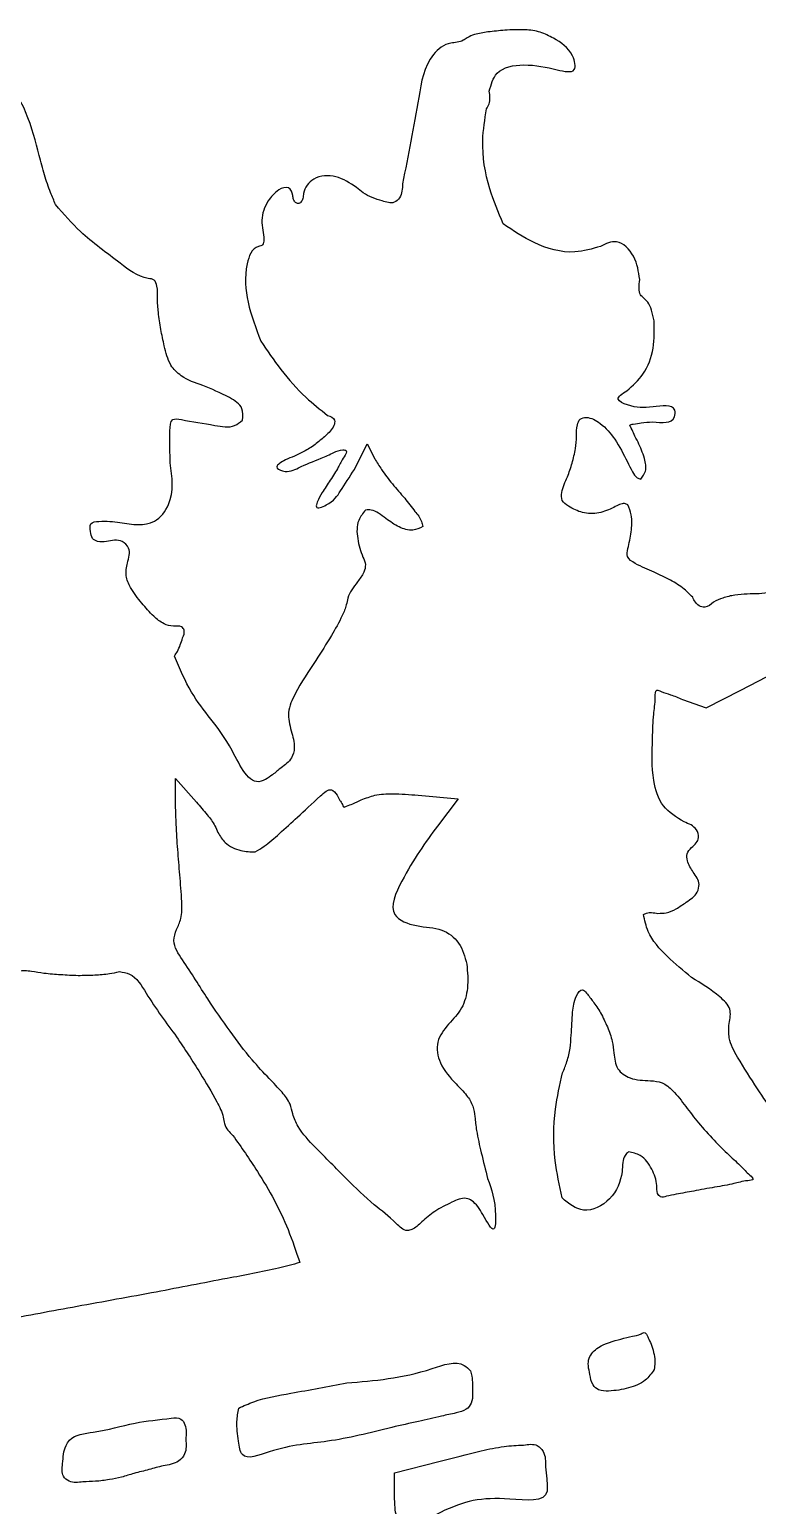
# Model space of a CAD drawing. Extents: x 0 to 204, y 72 to 361.
# Drawn here: x 49.1 to 87.4, y 237.2 to 315.1 of the extents above; entities that cross this region are included whole.
import ezdxf

# ---------------------------------------------------------------- set-up
doc = ezdxf.new("R2010")
doc.units = 0
doc.layers.get('0').update_dxf_attribs({"linetype": 'CONTINUOUS'})

msp = doc.modelspace()

# ---------------------------------------------------------------- linework, layer by layer
at = {"color": 7}
for p, q in [((66.181111, 291.902444), (66.858444, 293.257111)), ((66.858444, 293.257111), (67.253556, 292.466889)), ((86.557556, 280.246667), (88.392, 281.206222)), ((83.481333, 279.766889), (84.723111, 279.315333)), ((84.723111, 279.315333), (86.557556, 280.246667)), ((56.754889, 274.178889), (56.754889, 275.59)), ((56.754889, 275.59), (57.855556, 274.348222)), ((69.539556, 274.715111), (71.656222, 274.517556)), ((71.656222, 274.517556), (70.555556, 273.078222)), ((58.984444, 272.739556), (58.984444, 272.739556)), ((51.618444, 265.204222), (51.618444, 265.204222)), ((79.163333, 263.228667), (79.163333, 263.228667)), ((81.872667, 245.646222), (81.872667, 245.646222)), ((72.305333, 244.348), (72.305333, 244.348)), ((57.291111, 240.735556), (57.291111, 240.735556)), ((68.297778, 238.957556), (70.640222, 239.550222)), ((76.256444, 239.268), (76.256444, 239.268)), ((68.297778, 237.744), (68.297778, 238.957556))]:
    msp.add_line(p, q, dxfattribs=at)
for points, knots in [([(74.111556, 315.072889), (73.815143, 315.046859), (73.279629, 314.999832), (72.609562, 314.892284), (72.174623, 314.717919), (71.907337, 314.514947), (71.603342, 314.420117), (71.006516, 314.41037), (69.894649, 313.529698), (69.462738, 310.742524), (69.016027, 308.472058), (68.721111, 306.973111)], [0, 0, 0, 0, 0.893013, 1.613363, 2.028138, 2.281871, 2.613405, 2.961906, 4.055428, 6.442398, 11.079921, 11.079921, 11.079921, 11.079921]), ([(76.679778, 314.649556), (76.452251, 314.769318), (75.984695, 315.015423), (75.094303, 315.127022), (74.46861, 315.092557), (74.111556, 315.072889)], [0, 0, 0, 0, 0.76576, 1.573595, 2.647309, 2.647309, 2.647309, 2.647309]), ([(76.877333, 312.984444), (77.263187, 312.89958), (77.961581, 312.745975), (77.667792, 314.071403), (77.070422, 314.420964), (76.679778, 314.649556)], [0, 0, 0, 0, 0.895868, 1.621517, 2.992759, 2.992759, 2.992759, 2.992759]), ([(73.293111, 311.855556), (73.39014, 312.209535), (73.625197, 313.067066), (75.275562, 313.360044), (76.3095, 313.117596), (76.877333, 312.984444)], [0, 0, 0, 0, 1.032026, 2.500133, 4.288657, 4.288657, 4.288657, 4.288657]), ([(49.558222, 308.468889), (49.379537, 309.189182), (49.126539, 310.209038), (48.37686, 311.824543), (47.752323, 311.4767), (47.469778, 311.319333)], [0, 0, 0, 0, 2.40793, 3.409362, 4.236718, 4.236718, 4.236718, 4.236718]), ([(73.152, 310.924222), (73.201295, 311.008701), (73.30799, 311.191549), (73.347913, 311.521546), (73.311354, 311.744368), (73.293111, 311.855556)], [0, 0, 0, 0, 0.291227, 0.630335, 0.968087, 0.968087, 0.968087, 0.968087]), ([(74.026889, 304.856444), (73.771723, 305.464355), (73.183209, 306.866441), (72.829888, 308.96683), (73.061135, 310.37206), (73.152, 310.924222)], [0, 0, 0, 0, 1.978371, 4.562917, 6.235803, 6.235803, 6.235803, 6.235803]), ([(50.433111, 305.872444), (50.339823, 306.083079), (50.11391, 306.593162), (49.831342, 307.46448), (49.651841, 308.124601), (49.558222, 308.468889)], [0, 0, 0, 0, 0.690783, 1.672834, 2.743366, 2.743366, 2.743366, 2.743366]), ([(66.294, 306.775556), (65.950483, 307.006445), (65.279213, 307.457628), (64.043424, 307.409845), (63.48841, 306.68904), (63.483671, 306.213861), (63.396709, 306.007551), (63.224024, 305.899139), (63.060528, 305.987476), (62.957703, 306.147414), (62.939308, 306.42842), (62.754236, 306.897743), (62.046958, 306.624199), (61.791815, 306.279005), (61.637333, 306.07)], [0, 0, 0, 0, 1.226292, 2.396305, 3.323194, 3.590024, 3.808795, 3.975688, 4.12406, 4.309898, 4.524116, 4.985448, 5.509476, 6.313683, 6.313683, 6.313683, 6.313683]), ([(68.721111, 306.973111), (68.712321, 306.711289), (68.699185, 306.319976), (68.215995, 305.881507), (67.867903, 305.99716), (67.648667, 306.07)], [0, 0, 0, 0, 0.752825, 1.125157, 1.758648, 1.758648, 1.758648, 1.758648]), ([(61.637333, 306.07), (61.549071, 305.908423), (61.375789, 305.591205), (61.281178, 305.048537), (61.330367, 304.695412), (61.355111, 304.517778)], [0, 0, 0, 0, 0.549836, 1.079473, 1.615581, 1.615581, 1.615581, 1.615581]), ([(67.648667, 306.07), (67.473474, 306.121575), (67.124064, 306.224438), (66.65863, 306.457773), (66.407693, 306.676469), (66.294, 306.775556)], [0, 0, 0, 0, 0.547717, 1.092386, 1.543594, 1.543594, 1.543594, 1.543594]), ([(55.795333, 300.933556), (55.804323, 301.139342), (55.818325, 301.459862), (55.67319, 301.938658), (54.81124, 302.009481), (53.582811, 303.006942), (51.85917, 304.208764), (50.854541, 305.380793), (50.433111, 305.872444)], [0, 0, 0, 0, 0.634933, 0.988934, 1.307825, 2.990689, 5.667722, 7.602188, 7.602188, 7.602188, 7.602188]), ([(61.355111, 304.517778), (61.38248, 304.361336), (61.425163, 304.11736), (61.393182, 303.72105), (60.793014, 303.638359), (60.343656, 302.382722), (60.495149, 300.67644), (60.98837, 299.355596), (61.242222, 298.675778)], [0, 0, 0, 0, 0.498429, 0.777318, 1.001707, 2.097906, 4.12734, 6.279585, 6.279585, 6.279585, 6.279585]), ([(79.163333, 303.671111), (78.715999, 303.538157), (77.55362, 303.192682), (75.68653, 303.739775), (74.552282, 304.50294), (74.026889, 304.856444)], [0, 0, 0, 0, 1.38228, 3.591797, 5.498432, 5.498432, 5.498432, 5.498432]), ([(81.223556, 301.921333), (81.166778, 302.335464), (81.057118, 303.135325), (80.115693, 304.131573), (79.44694, 303.808234), (79.163333, 303.671111)], [0, 0, 0, 0, 1.267989, 2.449019, 3.318683, 3.318683, 3.318683, 3.318683]), ([(81.449333, 300.933556), (81.382171, 300.988975), (81.221631, 301.121447), (81.178193, 301.502347), (81.207118, 301.76951), (81.223556, 301.921333)], [0, 0, 0, 0, 0.253526, 0.606011, 1.069988, 1.069988, 1.069988, 1.069988]), ([(56.162222, 298.421778), (56.098185, 298.71135), (55.968521, 299.297677), (55.838715, 300.136619), (55.808761, 300.68689), (55.795333, 300.933556)], [0, 0, 0, 0, 0.889715, 1.801496, 2.542273, 2.542273, 2.542273, 2.542273]), ([(81.985556, 299.748222), (81.940515, 299.933641), (81.859043, 300.269044), (81.712986, 300.703912), (81.521774, 300.870459), (81.449333, 300.933556)], [0, 0, 0, 0, 0.576773, 1.043324, 1.327884, 1.327884, 1.327884, 1.327884]), ([(80.546222, 296.051111), (80.854569, 296.326063), (81.531555, 296.92973), (82.015106, 298.291482), (81.995369, 299.264471), (81.985556, 299.748222)], [0, 0, 0, 0, 1.225682, 2.691033, 4.139954, 4.139954, 4.139954, 4.139954]), ([(58.194222, 296.333333), (57.794684, 296.46786), (57.146618, 296.686067), (56.384724, 297.449215), (56.243961, 298.064495), (56.162222, 298.421778)], [0, 0, 0, 0, 1.250224, 2.027914, 3.104881, 3.104881, 3.104881, 3.104881]), ([(61.242222, 298.675778), (61.587331, 298.168888), (62.303153, 297.117502), (63.4761, 295.780222), (64.381317, 295.061496), (64.77, 294.752889)], [0, 0, 0, 0, 1.839667, 3.815817, 5.302836, 5.302836, 5.302836, 5.302836]), ([(60.282667, 294.498889), (60.303203, 294.714164), (60.353488, 295.241266), (59.372131, 295.844191), (58.652366, 296.143083), (58.194222, 296.333333)], [0, 0, 0, 0, 0.607908, 1.488463, 3.030468, 3.030468, 3.030468, 3.030468]), ([(81.900889, 294.414222), (82.409318, 294.362862), (83.070618, 294.296059), (83.131708, 295.390644), (81.686099, 295.142187), (80.946561, 295.133979), (79.851557, 295.602786), (80.305532, 295.895774), (80.546222, 296.051111)], [0, 0, 0, 0, 1.182844, 1.538495, 2.692967, 4.052865, 4.614177, 5.24761, 5.24761, 5.24761, 5.24761]), ([(56.472667, 292.241111), (56.45859, 292.75093), (56.439363, 293.447251), (56.475637, 294.639634), (56.889821, 294.560601), (57.065333, 294.527111)], [0, 0, 0, 0, 1.69027, 2.308604, 2.763306, 2.763306, 2.763306, 2.763306]), ([(57.065333, 294.527111), (57.640215, 294.432575), (58.54667, 294.283513), (59.742045, 294.054033), (60.149772, 294.389535), (60.282667, 294.498889)], [0, 0, 0, 0, 1.794206, 2.829046, 3.329441, 3.329441, 3.329441, 3.329441]), ([(64.77, 294.752889), (64.9324, 294.689734), (65.199417, 294.585894), (65.080352, 294.048668), (64.832559, 293.833086), (64.657111, 293.680444)], [0, 0, 0, 0, 0.444778, 0.731304, 1.426167, 1.426167, 1.426167, 1.426167]), ([(77.413556, 291.507333), (77.502662, 291.747426), (77.683229, 292.233957), (77.837602, 292.954825), (77.907451, 293.635747), (77.887115, 294.156862), (78.048714, 294.594169), (78.582844, 294.696271), (79.268971, 294.291924), (79.999778, 293.460781), (80.371317, 292.708721), (80.574444, 292.297556)], [0, 0, 0, 0, 0.767227, 1.554735, 2.20781, 2.804185, 3.14825, 3.46757, 4.269945, 5.404615, 6.773177, 6.773177, 6.773177, 6.773177]), ([(81.138889, 293.341778), (81.063093, 293.481079), (80.927645, 293.730015), (80.830284, 294.000445), (80.654433, 294.274958), (81.005602, 294.293019), (81.340268, 294.368295), (81.694741, 294.397334), (81.900889, 294.414222)], [0, 0, 0, 0, 0.46047, 0.82287, 0.998441, 1.167309, 1.598365, 2.197459, 2.197459, 2.197459, 2.197459]), ([(64.657111, 293.680444), (64.499817, 293.540301), (64.168993, 293.24555), (63.620606, 292.879108), (63.214437, 292.695699), (63.020222, 292.608)], [0, 0, 0, 0, 0.631729, 1.328665, 1.967268, 1.967268, 1.967268, 1.967268]), ([(64.431333, 292.495111), (64.65872, 292.592768), (65.039944, 292.756494), (65.439465, 292.957524), (65.87013, 292.905581), (65.532664, 292.432141), (65.334825, 291.985532), (65.06283, 291.569861), (64.911111, 291.338)], [0, 0, 0, 0, 0.732834, 1.228627, 1.414229, 1.756536, 2.38914, 3.187115, 3.187115, 3.187115, 3.187115]), ([(81.28, 291.394444), (81.380358, 291.52598), (81.622456, 291.843288), (81.47737, 292.584811), (81.262877, 293.064494), (81.138889, 293.341778)], [0, 0, 0, 0, 0.47863, 1.154615, 2.080697, 2.080697, 2.080697, 2.080697]), ([(53.819778, 289.108444), (54.472862, 288.996358), (55.543538, 288.812601), (56.73564, 290.338786), (56.576554, 291.489604), (56.472667, 292.241111)], [0, 0, 0, 0, 1.817652, 2.979886, 5.16722, 5.16722, 5.16722, 5.16722]), ([(63.020222, 292.608), (62.860657, 292.53937), (62.578878, 292.418174), (62.278528, 292.258186), (61.980676, 291.988889), (62.634764, 291.676158), (63.353607, 292.06024), (64.024916, 292.331118), (64.431333, 292.495111)], [0, 0, 0, 0, 0.511871, 0.903918, 1.103466, 1.486589, 2.335076, 3.636896, 3.636896, 3.636896, 3.636896]), ([(67.253556, 292.466889), (67.37293, 292.274233), (67.658048, 291.814089), (68.189869, 291.118194), (68.615214, 290.629708), (68.834, 290.378444)], [0, 0, 0, 0, 0.679668, 1.623336, 2.622856, 2.622856, 2.622856, 2.622856]), ([(80.574444, 292.297556), (80.659568, 292.128672), (80.804672, 291.840789), (81.010847, 291.460759), (81.213445, 291.410842), (81.28, 291.394444)], [0, 0, 0, 0, 0.580142, 0.988927, 1.188913, 1.188913, 1.188913, 1.188913]), ([(64.911111, 291.338), (64.766642, 291.112966), (64.517238, 290.724479), (64.260878, 290.315168), (64.090864, 289.765098), (65.032402, 290.121001), (65.482926, 290.80925), (65.930789, 291.510498), (66.181111, 291.902444)], [0, 0, 0, 0, 0.784048, 1.353542, 1.604475, 2.133183, 3.195336, 4.54129, 4.54129, 4.54129, 4.54129]), ([(77.47, 289.955111), (77.3355, 290.04698), (77.078085, 290.222805), (77.114843, 290.86139), (77.292906, 291.246437), (77.413556, 291.507333)], [0, 0, 0, 0, 0.454658, 0.870155, 1.743294, 1.743294, 1.743294, 1.743294]), ([(66.773778, 289.757556), (66.632599, 289.584685), (66.282859, 289.156434), (66.32119, 288.210838), (66.535047, 287.46173), (66.810826, 286.888411), (66.672893, 286.403748), (66.470772, 286.135483), (66.350444, 285.975778)], [0, 0, 0, 0, 0.653446, 1.618774, 2.633588, 3.04678, 3.455168, 4.055952, 4.055952, 4.055952, 4.055952]), ([(67.846222, 289.306), (67.720251, 289.405952), (67.48589, 289.591907), (67.114467, 289.777196), (66.873847, 289.763325), (66.773778, 289.757556)], [0, 0, 0, 0, 0.484616, 0.901598, 1.198484, 1.198484, 1.198484, 1.198484]), ([(68.834, 290.378444), (69.013316, 290.149948), (69.321978, 289.756629), (69.708467, 289.27746), (69.773416, 288.97611), (69.793556, 288.882667)], [0, 0, 0, 0, 0.877453, 1.510392, 1.794868, 1.794868, 1.794868, 1.794868]), ([(79.868889, 289.898667), (79.60718, 289.78042), (79.086047, 289.544958), (78.205601, 289.560697), (77.712066, 289.82532), (77.47, 289.955111)], [0, 0, 0, 0, 0.855436, 1.703405, 2.519666, 2.519666, 2.519666, 2.519666]), ([(80.602667, 290.039778), (80.54416, 290.064771), (80.401069, 290.125898), (80.1333, 290.05129), (79.962443, 289.952668), (79.868889, 289.898667)], [0, 0, 0, 0, 0.186764, 0.456769, 0.783543, 0.783543, 0.783543, 0.783543]), ([(80.602667, 287.725556), (80.666914, 288.014935), (80.796047, 288.596572), (80.841471, 289.402309), (80.669011, 289.862678), (80.602667, 290.039778)], [0, 0, 0, 0, 0.892152, 1.793172, 2.356493, 2.356493, 2.356493, 2.356493]), ([(52.267556, 288.628667), (52.244465, 288.783715), (52.195969, 289.109367), (52.996068, 289.201657), (53.476066, 289.14734), (53.819778, 289.108444)], [0, 0, 0, 0, 0.40083, 0.841871, 1.95417, 1.95417, 1.95417, 1.95417]), ([(69.793556, 288.882667), (69.619465, 288.803139), (69.216372, 288.619), (68.488279, 288.843002), (68.068447, 289.14575), (67.846222, 289.306)], [0, 0, 0, 0, 0.559282, 1.294973, 2.122314, 2.122314, 2.122314, 2.122314]), ([(53.114222, 288.092444), (52.956091, 288.074235), (52.693638, 288.044013), (52.31933, 288.253101), (52.285963, 288.495142), (52.267556, 288.628667)], [0, 0, 0, 0, 0.470427, 0.780773, 1.162639, 1.162639, 1.162639, 1.162639]), ([(54.214889, 286.963556), (54.295857, 287.239054), (54.425968, 287.681764), (53.859785, 288.248549), (53.403013, 288.152911), (53.114222, 288.092444)], [0, 0, 0, 0, 0.790381, 1.270095, 2.094813, 2.094813, 2.094813, 2.094813]), ([(81.985556, 286.483778), (81.660326, 286.617183), (81.175405, 286.816092), (80.502373, 287.233261), (80.57206, 287.575321), (80.602667, 287.725556)], [0, 0, 0, 0, 1.099085, 1.638752, 2.061414, 2.061414, 2.061414, 2.061414]), ([(54.976889, 284.846889), (54.761676, 285.108985), (54.407812, 285.539935), (54.08829, 286.290775), (54.172266, 286.737045), (54.214889, 286.963556)], [0, 0, 0, 0, 1.019256, 1.675906, 2.352731, 2.352731, 2.352731, 2.352731]), ([(89.323333, 286.653111), (89.195794, 286.348297), (88.959648, 285.783919), (88.001226, 285.300266), (87.086637, 285.354059), (86.240675, 285.281798), (85.635942, 285.147892), (85.278175, 284.978891), (85.118222, 284.903333)], [0, 0, 0, 0, 0.960835, 1.779037, 3.014359, 3.672445, 4.327294, 4.856809, 4.856809, 4.856809, 4.856809]), ([(66.350444, 285.975778), (66.245531, 285.836248), (66.04424, 285.568542), (65.823641, 285.160234), (65.758217, 284.675102), (65.469585, 284.003611), (64.920534, 283.030069), (64.426664, 282.259927), (64.149111, 281.827111)], [0, 0, 0, 0, 0.524681, 1.006668, 1.367541, 1.979851, 3.181455, 4.723211, 4.723211, 4.723211, 4.723211]), ([(84.017556, 285.157333), (83.873698, 285.304586), (83.526807, 285.659664), (82.824758, 286.08769), (82.274283, 286.347504), (81.985556, 286.483778)], [0, 0, 0, 0, 0.615844, 1.485014, 2.443777, 2.443777, 2.443777, 2.443777]), ([(85.118222, 284.903333), (84.972464, 284.777264), (84.743652, 284.579359), (84.240285, 284.707881), (84.104994, 284.980889), (84.017556, 285.157333)], [0, 0, 0, 0, 0.537916, 0.844423, 1.404478, 1.404478, 1.404478, 1.404478]), ([(57.121778, 283.012444), (57.182574, 283.147761), (57.277068, 283.358077), (57.031536, 283.683331), (56.602509, 283.592483), (56.082504, 283.751013), (55.519247, 284.198197), (55.176121, 284.608596), (54.976889, 284.846889)], [0, 0, 0, 0, 0.407741, 0.633734, 1.061208, 1.57154, 2.244973, 3.177386, 3.177386, 3.177386, 3.177386]), ([(56.698444, 282.052889), (56.751859, 282.132444), (56.875177, 282.316114), (57.015505, 282.64088), (57.085862, 282.886872), (57.121778, 283.012444)], [0, 0, 0, 0, 0.287083, 0.662788, 1.054569, 1.054569, 1.054569, 1.054569]), ([(62.314667, 276.154444), (62.167023, 276.03275), (61.902371, 275.814614), (61.562306, 275.571415), (60.638969, 275.143717), (59.46639, 277.979197), (57.755547, 279.5366), (56.977609, 281.388375), (56.698444, 282.052889)], [0, 0, 0, 0, 0.572496, 1.026197, 1.266386, 3.497782, 7.252085, 9.353382, 9.353382, 9.353382, 9.353382]), ([(64.149111, 281.827111), (63.768137, 281.256925), (63.197012, 280.402147), (62.603877, 279.104511), (62.769897, 278.430559), (62.850889, 278.101778)], [0, 0, 0, 0, 2.077067, 3.11377, 4.101247, 4.101247, 4.101247, 4.101247]), ([(81.900889, 277.706667), (81.913827, 278.149536), (81.936093, 278.911644), (82.051655, 279.607868), (82.042467, 280.331542), (82.467253, 280.123951), (82.88551, 280.016965), (83.264929, 279.857717), (83.481333, 279.766889)], [0, 0, 0, 0, 1.274784, 2.1937, 2.554727, 2.788776, 3.306099, 3.992853, 3.992853, 3.992853, 3.992853]), ([(62.850889, 278.101778), (62.93879, 277.809623), (63.080236, 277.339506), (62.894084, 276.577957), (62.527886, 276.310293), (62.314667, 276.154444)], [0, 0, 0, 0, 0.9021, 1.451607, 2.217503, 2.217503, 2.217503, 2.217503]), ([(83.566, 273.304), (83.158027, 273.551522), (82.333051, 274.052044), (81.833348, 275.761409), (81.875258, 276.968466), (81.900889, 277.706667)], [0, 0, 0, 0, 1.384222, 2.799082, 5.026738, 5.026738, 5.026738, 5.026738]), ([(63.189556, 273.558), (63.553991, 273.897043), (64.065066, 274.372509), (64.928917, 275.160198), (65.181296, 274.83841), (65.278, 274.715111)], [0, 0, 0, 0, 1.642835, 2.303871, 2.714497, 2.714497, 2.714497, 2.714497]), ([(56.980667, 270.51), (56.943282, 270.954479), (56.868913, 271.83868), (56.785036, 273.061608), (56.764011, 273.84083), (56.754889, 274.178889)], [0, 0, 0, 0, 1.338184, 2.662046, 3.676507, 3.676507, 3.676507, 3.676507]), ([(57.855556, 274.348222), (58.046491, 274.125584), (58.390662, 273.724266), (58.80165, 273.199971), (58.936726, 272.859746), (58.984444, 272.739556)], [0, 0, 0, 0, 0.881974, 1.589805, 1.976448, 1.976448, 1.976448, 1.976448]), ([(65.278, 274.715111), (65.32408, 274.620668), (65.408339, 274.447976), (65.538739, 274.271726), (65.599125, 274.050471), (65.848685, 274.168274), (66.132643, 274.264057), (66.396069, 274.389032), (66.548, 274.461111)], [0, 0, 0, 0, 0.309526, 0.565981, 0.707305, 0.858208, 1.219045, 1.710754, 1.710754, 1.710754, 1.710754]), ([(66.548, 274.461111), (66.782554, 274.556581), (67.305967, 274.769624), (68.333105, 274.806473), (69.090422, 274.749123), (69.539556, 274.715111)], [0, 0, 0, 0, 0.75469, 1.684109, 3.038606, 3.038606, 3.038606, 3.038606]), ([(60.96, 271.723556), (61.115123, 271.818442), (61.567046, 272.09488), (62.290163, 272.738784), (62.868182, 273.265275), (63.189556, 273.558)], [0, 0, 0, 0, 0.544826, 1.58726, 2.892609, 2.892609, 2.892609, 2.892609]), ([(58.984444, 272.739556), (59.100668, 272.554312), (59.383458, 272.103585), (60.13845, 271.743482), (60.704308, 271.729757), (60.96, 271.723556)], [0, 0, 0, 0, 0.648491, 1.577876, 2.344034, 2.344034, 2.344034, 2.344034]), ([(70.555556, 273.078222), (69.927431, 272.217003), (68.973152, 270.908596), (67.82114, 268.361387), (69.519715, 267.720678), (70.735757, 267.766674), (71.812855, 266.95554), (72.007358, 266.191404), (72.107778, 265.796889)], [0, 0, 0, 0, 3.454916, 5.248883, 6.530782, 7.884579, 9.005608, 10.20214, 10.20214, 10.20214, 10.20214]), ([(83.961111, 271.949333), (84.132833, 272.110299), (84.41936, 272.37888), (84.207498, 273.050045), (83.816716, 273.204747), (83.566, 273.304)], [0, 0, 0, 0, 0.64258, 1.072179, 1.841155, 1.841155, 1.841155, 1.841155]), ([(84.045778, 270.651111), (83.926636, 270.841632), (83.74275, 271.135686), (83.663706, 271.657786), (83.858984, 271.849218), (83.961111, 271.949333)], [0, 0, 0, 0, 0.678282, 1.04687, 1.450973, 1.450973, 1.450973, 1.450973]), ([(56.811333, 267.631333), (56.896736, 267.818704), (57.106718, 268.279398), (57.083591, 269.276692), (57.019835, 270.040659), (56.980667, 270.51)], [0, 0, 0, 0, 0.611473, 1.503454, 2.924384, 2.924384, 2.924384, 2.924384]), ([(83.678889, 269.070667), (83.905778, 269.21954), (84.254478, 269.44834), (84.423525, 270.121403), (84.191541, 270.44671), (84.045778, 270.651111)], [0, 0, 0, 0, 0.783494, 1.204135, 1.915259, 1.915259, 1.915259, 1.915259]), ([(82.183111, 268.478), (82.332817, 268.480642), (82.668058, 268.486558), (83.179571, 268.715575), (83.50411, 268.946372), (83.678889, 269.070667)], [0, 0, 0, 0, 0.445576, 0.997796, 1.642266, 1.642266, 1.642266, 1.642266]), ([(81.421111, 268.421556), (81.473419, 268.448375), (81.607672, 268.517207), (81.875505, 268.52947), (82.074264, 268.496213), (82.183111, 268.478)], [0, 0, 0, 0, 0.17501, 0.449175, 0.781078, 0.781078, 0.781078, 0.781078]), ([(83.961111, 265.091333), (83.526376, 265.451656), (82.669998, 266.161449), (81.668519, 267.263545), (81.486563, 268.115205), (81.421111, 268.421556)], [0, 0, 0, 0, 1.705447, 3.359536, 4.288788, 4.288788, 4.288788, 4.288788]), ([(58.448222, 263.962444), (58.026051, 264.633417), (57.412907, 265.607909), (56.54407, 266.868804), (56.741335, 267.43162), (56.811333, 267.631333)], [0, 0, 0, 0, 2.451745, 3.560813, 4.170823, 4.170823, 4.170823, 4.170823]), ([(72.107778, 265.796889), (72.146227, 265.37568), (72.217821, 264.591363), (71.907183, 263.438311), (71.401166, 262.903392), (71.148222, 262.636)], [0, 0, 0, 0, 1.265216, 2.355908, 3.446048, 3.446048, 3.446048, 3.446048]), ([(46.594889, 262.410222), (46.986868, 263.115624), (47.53864, 264.108588), (48.320766, 265.542826), (48.926284, 265.461721), (49.163111, 265.43)], [0, 0, 0, 0, 2.542809, 3.579404, 4.24526, 4.24526, 4.24526, 4.24526]), ([(49.163111, 265.43), (49.381188, 265.39291), (49.890066, 265.306361), (50.711375, 265.245066), (51.31216, 265.218014), (51.618444, 265.204222)], [0, 0, 0, 0, 0.66334, 1.547889, 2.467829, 2.467829, 2.467829, 2.467829]), ([(51.618444, 265.204222), (51.910711, 265.210458), (52.462739, 265.222237), (53.191925, 265.27272), (53.618912, 265.36462), (53.791556, 265.401778)], [0, 0, 0, 0, 0.877369, 1.657154, 2.186453, 2.186453, 2.186453, 2.186453]), ([(53.791556, 265.401778), (53.9796, 265.371655), (54.615365, 265.269813), (55.468399, 263.771584), (56.267218, 262.693205), (56.811333, 261.958667)], [0, 0, 0, 0, 0.55469, 1.875368, 4.696688, 4.696688, 4.696688, 4.696688]), ([(85.936667, 262.664222), (85.988578, 262.929818), (86.096719, 263.483099), (85.192571, 264.334296), (84.462484, 264.783115), (83.961111, 265.091333)], [0, 0, 0, 0, 0.76169, 1.586731, 3.395338, 3.395338, 3.395338, 3.395338]), ([(77.159556, 260.067778), (77.241913, 260.261494), (77.418881, 260.677747), (77.566273, 261.347818), (77.624404, 262.218495), (77.670794, 263.185893), (77.759326, 263.930654), (78.155139, 264.56732), (78.500804, 264.17705), (78.796572, 263.804874), (79.031243, 263.43619), (79.163333, 263.228667)], [0, 0, 0, 0, 0.630846, 1.355551, 2.039756, 3.266273, 4.145721, 4.58787, 4.859183, 5.420908, 6.144225, 6.144225, 6.144225, 6.144225]), ([(61.693778, 259.757333), (61.38954, 260.083041), (60.6507, 260.87402), (59.583181, 262.293501), (58.836809, 263.391031), (58.448222, 263.962444)], [0, 0, 0, 0, 1.336427, 3.245497, 5.318924, 5.318924, 5.318924, 5.318924]), ([(79.163333, 263.228667), (79.288593, 262.984021), (79.535685, 262.501425), (79.784055, 261.785689), (79.882144, 261.041042), (79.953975, 260.235616), (80.792533, 259.671208), (81.628338, 259.663758), (82.448578, 259.594154), (83.083204, 259.051368), (83.435368, 258.57873), (83.650667, 258.289778)], [0, 0, 0, 0, 0.825146, 1.627706, 2.246541, 3.104435, 3.901354, 4.986968, 5.610764, 6.301951, 7.389238, 7.389238, 7.389238, 7.389238]), ([(71.148222, 262.636), (70.905857, 262.336071), (70.423328, 261.738935), (70.660711, 260.433222), (71.22694, 259.818565), (71.543333, 259.475111)], [0, 0, 0, 0, 1.108198, 2.206336, 3.597025, 3.597025, 3.597025, 3.597025]), ([(87.432444, 259.221111), (87.079473, 259.769938), (86.529586, 260.624944), (85.882978, 261.780598), (85.921153, 262.408896), (85.936667, 262.664222)], [0, 0, 0, 0, 1.976307, 3.078846, 3.833617, 3.833617, 3.833617, 3.833617]), ([(56.811333, 261.958667), (57.23157, 261.324339), (57.975436, 260.201507), (58.795689, 258.798946), (59.261398, 257.903122), (59.315904, 257.362417), (59.497394, 257.025132), (59.684077, 256.850513), (59.774667, 256.765778)], [0, 0, 0, 0, 2.278857, 4.033834, 4.903899, 5.253618, 5.647272, 6.018382, 6.018382, 6.018382, 6.018382]), ([(65.757778, 254.479778), (65.213408, 255.028458), (64.335803, 255.913013), (63.285367, 256.99964), (62.929562, 257.828907), (62.810287, 258.496891), (62.32308, 259.107888), (61.92126, 259.522569), (61.693778, 259.757333)], [0, 0, 0, 0, 2.327527, 3.752325, 4.468913, 5.0036, 5.75968, 6.746246, 6.746246, 6.746246, 6.746246]), ([(71.543333, 259.475111), (71.737332, 259.28246), (72.086735, 258.935486), (72.456644, 258.345501), (72.540302, 257.692596), (72.631454, 256.869297), (72.882091, 255.778983), (73.093966, 254.935515), (73.208444, 254.479778)], [0, 0, 0, 0, 0.821063, 1.478776, 2.035552, 2.771188, 3.971259, 5.381819, 5.381819, 5.381819, 5.381819]), ([(77.131333, 253.463778), (76.9931, 254.118981), (76.6683, 255.658475), (76.663873, 257.914007), (77.013131, 259.431555), (77.159556, 260.067778)], [0, 0, 0, 0, 2.007453, 4.716796, 6.672652, 6.672652, 6.672652, 6.672652]), ([(89.690222, 256.144889), (89.509059, 256.352065), (89.027014, 256.903328), (88.290984, 257.944304), (87.734282, 258.772224), (87.432444, 259.221111)], [0, 0, 0, 0, 0.825262, 2.195888, 3.819121, 3.819121, 3.819121, 3.819121]), ([(83.650667, 258.289778), (83.871422, 258.000192), (84.342176, 257.382659), (85.117591, 256.5277), (85.86343, 255.77535), (86.559136, 255.15906), (86.882351, 254.785924), (87.326917, 254.409056), (86.68065, 254.359765), (86.144341, 254.187674), (85.530491, 254.086733), (85.174667, 254.028222)], [0, 0, 0, 0, 1.092969, 2.330722, 3.442353, 4.325258, 4.968289, 5.240111, 5.533019, 6.282712, 7.316562, 7.316562, 7.316562, 7.316562]), ([(59.774667, 256.765778), (60.216294, 256.135567), (61.319987, 254.560574), (62.548695, 252.315303), (63.107831, 250.634063), (63.302444, 250.048889)], [0, 0, 0, 0, 2.309465, 5.771701, 7.620142, 7.620142, 7.620142, 7.620142]), ([(80.630889, 255.890889), (80.566378, 255.833856), (80.401194, 255.687819), (80.317901, 255.296962), (80.298161, 254.488264), (79.815845, 253.336019), (78.2707, 252.52286), (77.493646, 253.164571), (77.131333, 253.463778)], [0, 0, 0, 0, 0.253569, 0.649279, 1.135225, 2.706511, 4.198926, 5.502683, 5.502683, 5.502683, 5.502683]), ([(82.634667, 253.548444), (82.52543, 253.51725), (82.332191, 253.462066), (82.104982, 253.753044), (82.167744, 254.2867), (81.888815, 254.997272), (81.389306, 255.744013), (80.851979, 255.848072), (80.630889, 255.890889)], [0, 0, 0, 0, 0.308168, 0.545146, 0.957236, 1.866445, 2.802875, 3.457558, 3.457558, 3.457558, 3.457558]), ([(69.737111, 252.193778), (69.65513, 252.113344), (69.497356, 251.95855), (69.240645, 251.80422), (68.816756, 251.667924), (68.167066, 252.378536), (67.099209, 253.163946), (66.24503, 254.001824), (65.757778, 254.479778)], [0, 0, 0, 0, 0.342633, 0.659397, 0.90227, 1.602223, 3.119865, 5.135179, 5.135179, 5.135179, 5.135179]), ([(73.208444, 254.479778), (73.407369, 253.928528), (73.676381, 253.183058), (73.595643, 251.436827), (73.18874, 252.167923), (72.954444, 252.588889)], [0, 0, 0, 0, 1.995582, 2.698682, 3.653057, 3.653057, 3.653057, 3.653057]), ([(85.174667, 254.028222), (84.806622, 253.962292), (84.132732, 253.841574), (83.285968, 253.681806), (82.808116, 253.58396), (82.634667, 253.548444)], [0, 0, 0, 0, 1.121712, 2.053857, 2.584998, 2.584998, 2.584998, 2.584998]), ([(72.954444, 252.588889), (72.869596, 252.732487), (72.710094, 253.00243), (72.421214, 253.312401), (71.929649, 253.529094), (71.232892, 253.184917), (70.435427, 252.822315), (69.958344, 252.392904), (69.737111, 252.193778)], [0, 0, 0, 0, 0.499858, 0.939662, 1.252763, 2.037243, 3.058472, 3.941525, 3.941525, 3.941525, 3.941525]), ([(63.302444, 250.048889), (62.931653, 249.951743), (61.665753, 249.620083), (59.131948, 249.15489), (56.981389, 248.7377), (55.738889, 248.496667)], [0, 0, 0, 0, 1.149698, 3.925123, 7.722747, 7.722747, 7.722747, 7.722747]), ([(55.738889, 248.496667), (54.346167, 248.24239), (51.652324, 247.750562), (48.030445, 247.082736), (45.801823, 246.66636), (44.873333, 246.492889)], [0, 0, 0, 0, 4.247231, 8.21512, 11.048785, 11.048785, 11.048785, 11.048785]), ([(80.235778, 246.013111), (80.439621, 246.074176), (80.796723, 246.181153), (81.202035, 246.212285), (81.488561, 246.40744), (81.615159, 246.210001), (81.72317, 245.98274), (81.817821, 245.769681), (81.872667, 245.646222)], [0, 0, 0, 0, 0.62519, 1.095236, 1.314496, 1.42277, 1.71308, 2.113091, 2.113091, 2.113091, 2.113091]), ([(78.598889, 244.150444), (78.532851, 244.450981), (78.409618, 245.011813), (79.175352, 245.750444), (79.826228, 245.911666), (80.235778, 246.013111)], [0, 0, 0, 0, 0.860127, 1.605089, 2.869344, 2.869344, 2.869344, 2.869344]), ([(81.872667, 245.646222), (81.913334, 245.498163), (81.993096, 245.207767), (82.044183, 244.786022), (82.003616, 244.521988), (81.985556, 244.404444)], [0, 0, 0, 0, 0.460891, 0.903971, 1.259497, 1.259497, 1.259497, 1.259497]), ([(65.786, 243.698889), (67.226473, 243.81953), (69.203854, 243.985138), (71.665801, 244.960173), (72.197009, 244.45169), (72.305333, 244.348)], [0, 0, 0, 0, 4.557058, 6.255613, 6.690708, 6.690708, 6.690708, 6.690708]), ([(72.305333, 244.348), (72.330408, 244.250206), (72.390985, 244.013955), (72.410573, 243.614292), (72.415604, 243.317234), (72.418222, 243.162667)], [0, 0, 0, 0, 0.302261, 0.730209, 1.194425, 1.194425, 1.194425, 1.194425]), ([(81.985556, 244.404444), (81.841987, 244.203515), (81.508361, 243.736592), (80.606326, 243.386666), (79.77924, 243.268553), (79.084245, 243.265491), (78.683686, 243.627389), (78.63057, 243.955026), (78.598889, 244.150444)], [0, 0, 0, 0, 0.729013, 1.694096, 2.760985, 3.290606, 3.681668, 4.259656, 4.259656, 4.259656, 4.259656]), ([(60.085111, 242.372444), (60.345532, 242.489801), (61.219248, 242.883535), (63.165108, 243.211921), (64.804769, 243.516574), (65.786, 243.698889)], [0, 0, 0, 0, 0.854953, 2.868374, 5.868893, 5.868893, 5.868893, 5.868893]), ([(72.418222, 243.162667), (72.413184, 242.977862), (72.404352, 242.653894), (72.058447, 242.235188), (71.733022, 242.161435), (71.543333, 242.118444)], [0, 0, 0, 0, 0.540477, 0.947474, 1.516248, 1.516248, 1.516248, 1.516248]), ([(68.156667, 241.356444), (67.001579, 241.06785), (64.800969, 240.518034), (62.488289, 240.446), (60.223656, 239.502121), (60.056178, 240.772764), (59.943232, 241.548371), (60.044246, 242.135088), (60.085111, 242.372444)], [0, 0, 0, 0, 3.46152, 6.594703, 8.010371, 8.74595, 9.793432, 10.505094, 10.505094, 10.505094, 10.505094]), ([(53.904444, 238.731778), (53.691937, 238.686227), (53.238621, 238.589059), (52.555916, 238.500073), (51.856209, 238.493061), (51.231418, 238.399053), (50.725737, 238.822127), (50.805705, 239.397253), (50.830709, 239.932373), (50.947987, 240.361547), (51.33022, 240.98666), (52.80329, 241.098365), (54.484442, 241.62247), (55.883525, 241.768732), (56.529111, 241.836222)], [0, 0, 0, 0, 0.652496, 1.391887, 2.051308, 2.782102, 3.168738, 3.833495, 4.346151, 4.812805, 5.150879, 6.473402, 8.723482, 10.651316, 10.651316, 10.651316, 10.651316]), ([(56.529111, 241.836222), (56.717185, 241.859376), (57.040853, 241.899221), (57.350047, 241.366801), (57.314795, 240.989225), (57.291111, 240.735556)], [0, 0, 0, 0, 0.512759, 0.882438, 1.639265, 1.639265, 1.639265, 1.639265]), ([(71.543333, 242.118444), (71.288141, 242.063704), (70.626099, 241.921691), (69.499773, 241.656272), (68.625169, 241.46103), (68.156667, 241.356444)], [0, 0, 0, 0, 0.782978, 2.031268, 3.471366, 3.471366, 3.471366, 3.471366]), ([(57.291111, 240.735556), (57.314779, 240.463795), (57.353445, 240.01981), (56.851853, 239.438865), (56.117532, 239.349296), (55.342737, 239.125531), (54.603589, 238.939861), (54.123447, 238.796959), (53.904444, 238.731778)], [0, 0, 0, 0, 0.78181, 1.277271, 2.124931, 2.901452, 3.719127, 4.404865, 4.404865, 4.404865, 4.404865]), ([(70.640222, 239.550222), (71.380867, 239.745218), (72.517278, 240.04441), (74.004582, 240.371456), (74.756798, 240.408323), (75.099333, 240.425111)], [0, 0, 0, 0, 2.299138, 3.527692, 4.554892, 4.554892, 4.554892, 4.554892]), ([(75.099333, 240.425111), (75.356902, 240.463424), (75.767901, 240.524559), (76.270916, 239.995034), (76.262183, 239.556289), (76.256444, 239.268)], [0, 0, 0, 0, 0.727093, 1.160215, 1.990124, 1.990124, 1.990124, 1.990124]), ([(76.256444, 239.268), (76.279673, 239.059373), (76.319765, 238.69928), (76.353508, 238.282019), (76.341178, 237.36053), (73.292431, 237.780118), (71.499519, 237.371808), (68.97405, 235.947993), (68.358254, 236.735211), (68.326805, 237.18159), (68.308404, 237.538116), (68.297778, 237.744)], [0, 0, 0, 0, 0.62749, 1.083056, 1.274571, 3.283154, 7.006162, 9.207284, 9.421564, 9.878087, 10.502021, 10.502021, 10.502021, 10.502021])]:
    msp.add_open_spline(points, degree=3, knots=knots, dxfattribs=at)

doc.saveas('drawing.dxf')
